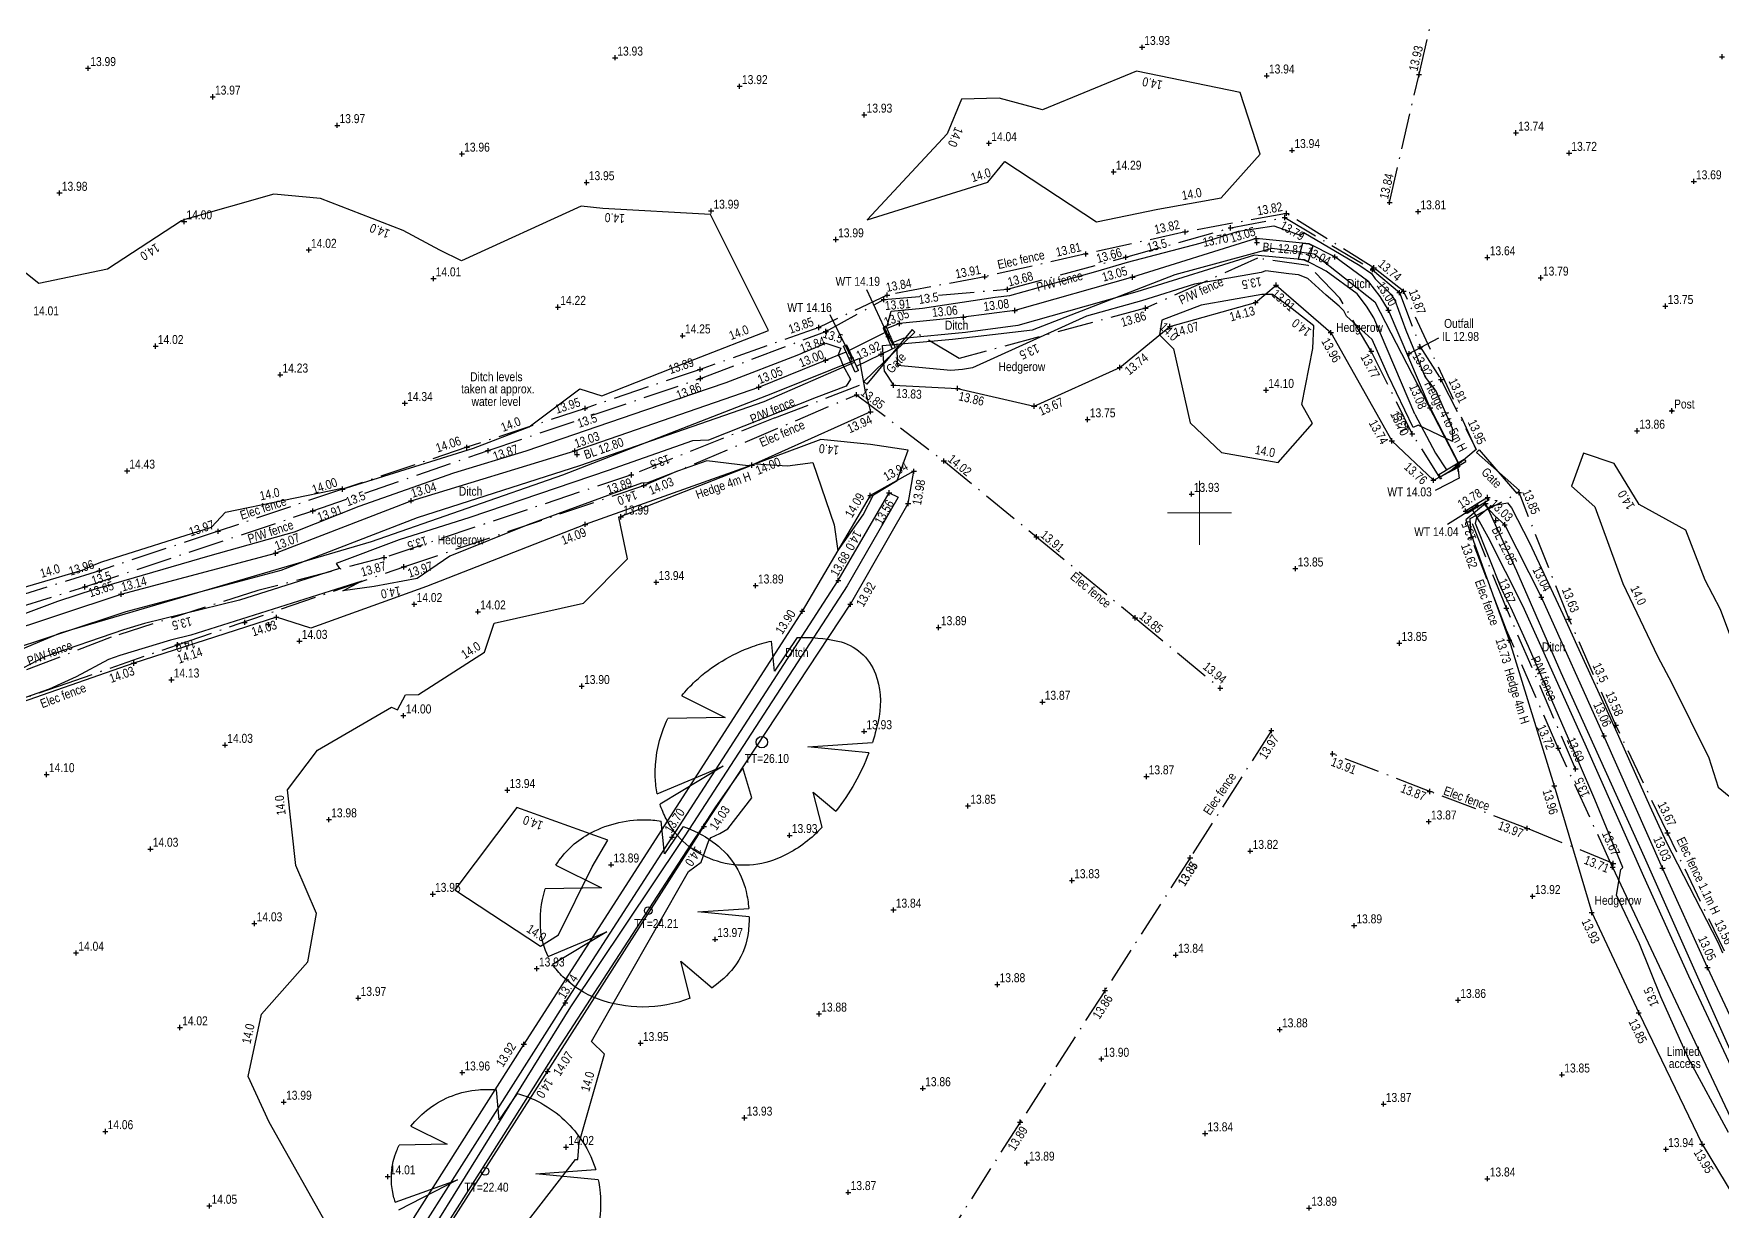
# Model space of a CAD drawing. Extents: x 452260 to 454003, y 451265 to 453203.
# Drawn here: x 452908.8 to 453040.8, y 452745.5 to 452837.4 of the extents above; entities that cross this region are included whole.
import ezdxf
from ezdxf.enums import TextEntityAlignment as Align

# ---------------------------------------------------------------- set-up
doc = ezdxf.new("R2010")
doc.units = 0
doc.header["$LTSCALE"] = 0.7
doc.header["$MEASUREMENT"] = 0
doc.header["$PDMODE"] = 2
doc.header["$PDSIZE"] = 0.2
doc.linetypes.add('Dash-Dot', pattern=[6, 4, -1, 0, -1])
doc.linetypes.add('DASHED', pattern=[5442.857143, 3628.571429, -1814.285714])
for name, color, linetype, lineweight in [('FFS_Tree Top Levels', 94, 'Continuous', 25), ('FPS_Bed Levels', 5, 'Continuous', 25), ('FPS_Bottom of Bank', 7, 'DASHED', 25), ('FPS_Contours-Minor', 184, 'Continuous', 25), ('FPS_Edge Area', 4, 'Continuous', 25), ('FPS_Fence', 42, 'Dash-Dot', 25), ('FPS_Gate', 42, 'Continuous', 25), ('FPS_Grid', 7, 'Continuous', 13), ('FPS_Hedge', 86, 'Continuous', 25), ('FPS_Hedge Top Level', 7, 'Continuous', 25), ('FPS_Invert Level', 7, 'Continuous', 25), ('FPS_Levels', 7, 'Continuous', 25), ('FPS_Post', 42, 'Continuous', 25), ('FPS_Spot Levels', 7, 'Continuous', 25), ('FPS_Text', 7, 'Continuous', 25), ('FPS_Top of Bank', 7, 'DASHED', 25), ('FPS_Trees', 77, 'Continuous', 25), ('FPS_Wall Top Levels', 7, 'Continuous', 25), ('FPS_Walls', 30, 'Continuous', 25)]:
    doc.layers.add(name, color=color, linetype=linetype, lineweight=lineweight)
doc.styles.add('Default', font='ARIALN.TTF')
doc.styles.get("Standard").update_dxf_attribs({"font": 'ARIALN.TTF'})
doc.dimstyles.get("Standard").update_dxf_attribs({"dimtxt": 0.18, "dimasz": 0.18, "dimexe": 0.18, "dimexo": 0.0625, "dimgap": 0.09, "dimtad": 0, "dimtih": 1, "dimtoh": 1, "dimdec": 4, "dimzin": 0, "dimdsep": 46, "dimtxsty": 'Standard', "dimcen": 0.09, "dimadec": 0, "dimazin": 0, "dimtfac": 1, "dimtdec": 4, "dimtofl": 0, "dimtmove": 0, "dimatfit": 3, "dimfxl": 1, "dimtolj": 1, "dimtzin": 0, "dimarcsym": 0})

msp = doc.modelspace()

# ---------------------------------------------------------------- linework, layer by layer
at = {"layer": 'FPS_Bed Levels'}
for p in [(453004.5, 452821.13, 12.81), (452951.32, 452804.54, 12.8), (453023.19, 452799.4, 12.85)]:
    msp.add_point(p, dxfattribs=at)
at = {"layer": 'FPS_Bottom of Bank'}
for p, q in [((453004.45, 452821.43, 13.05), (452994.77, 452818.42, 13.05)), ((453008.58, 452821.03, 12.99), (453004.45, 452821.43, 13.05)), ((453004.32, 452820.14, 13.05), (452995.1, 452817.27, 13.05)), ((453008.21, 452819.76, 12.99), (453004.32, 452820.14, 13.05)), ((453010.6, 452820, 13.04), (453008.58, 452821.03, 12.99)), ((453013.25, 452818.04, 12.99), (453010.6, 452820, 13.04)), ((453009.91, 452818.89, 13.04), (453008.21, 452819.76, 12.99)), ((453012.34, 452817.1, 12.99), (453009.91, 452818.89, 13.04)), ((452994.77, 452818.42, 13.05), (452985.57, 452815.81, 13.08)), ((453014.13, 452816.91, 13.03), (453013.25, 452818.04, 12.99)), ((452995.1, 452817.27, 13.05), (452985.81, 452814.64, 13.08)), ((453013.07, 452816.16, 13.03), (453012.34, 452817.1, 12.99)), ((453013.64, 452815.24, 13), (453013.07, 452816.16, 13.03)), ((453014.79, 452815.84, 13), (453014.13, 452816.91, 13.03)), ((452976.53, 452814.79, 13.05), (452975.56, 452814.4, 13.11)), ((452981.56, 452815.29, 13.06), (452976.53, 452814.79, 13.05)), ((452985.57, 452815.81, 13.08), (452981.56, 452815.29, 13.06)), ((453016.86, 452807.7, 13.08), (453013.64, 452815.24, 13)), ((453018.05, 452808.21, 13.08), (453014.79, 452815.84, 13)), ((452976.82, 452813.61, 13.05), (452976.04, 452813.3, 13.11)), ((452981.7, 452814.1, 13.06), (452976.82, 452813.61, 13.05)), ((452985.81, 452814.64, 13.08), (452981.7, 452814.1, 13.06)), ((452965.53, 452809.82, 13.05), (452972.36, 452812.57, 12.99)), ((452965.95, 452808.69, 13.05), (452973.03, 452811.76, 13)), ((452951.15, 452804.83, 13.03), (452965.53, 452809.82, 13.05)), ((452951.55, 452803.7, 13.03), (452965.95, 452808.69, 13.05)), ((452938.34, 452800.94, 13.04), (452951.15, 452804.83, 13.03)), ((452938.85, 452799.64, 13.04), (452951.55, 452803.7, 13.03)), ((452971.75, 452794.71, 13.68), (452975.73, 452801.56, 13.56)), ((452975.73, 452801.56, 13.56), (452976.44, 452801.23, 13.56)), ((452927.74, 452796.84, 13.07), (452938.34, 452800.94, 13.04)), ((452976.42, 452801.16, 13.56), (452972.44, 452794.29, 13.68)), ((452976.44, 452801.23, 13.56), (452976.42, 452801.16, 13.56)), ((452928.18, 452795.5, 13.07), (452938.85, 452799.64, 13.04)), ((453023.88, 452799.06, 13.03), (453023.12, 452799.77, 12.97)), ((453026.75, 452793.4, 13.04), (453023.88, 452799.06, 13.03)), ((453025.31, 452792.71, 13.04), (453022.58, 452798.08, 13.03)), ((452915.66, 452793.63, 13.14), (452927.74, 452796.84, 13.07)), ((452916.06, 452792.28, 13.14), (452928.18, 452795.5, 13.07)), ((452905.2, 452790.17, 13.12), (452915.66, 452793.63, 13.14)), ((452958.75, 452774.65, 13.7), (452971.75, 452794.71, 13.68)), ((452972.44, 452794.29, 13.68), (452959.42, 452774.22, 13.7)), ((452905.73, 452788.87, 13.12), (452916.06, 452792.28, 13.14)), ((453030.18, 452781.92, 13.06), (453025.31, 452792.71, 13.04)), ((453031.64, 452782.57, 13.06), (453026.75, 452793.4, 13.04)), ((453034.76, 452771.57, 13.03), (453030.18, 452781.92, 13.06)), ((453036.22, 452772.22, 13.03), (453031.64, 452782.57, 13.06)), ((452950.4, 452761.69, 13.74), (452958.75, 452774.65, 13.7)), ((452959.42, 452774.22, 13.7), (452950.82, 452761.38, 13.74)), ((453038.29, 452763.77, 13.05), (453034.76, 452771.57, 13.03)), ((453039.74, 452764.44, 13.05), (453036.22, 452772.22, 13.03)), ((453043.57, 452752.49, 13.02), (453038.29, 452763.77, 13.05)), ((453045.02, 452753.18, 13.02), (453039.74, 452764.44, 13.05)), ((452937.76, 452741.82, 13.82), (452950.4, 452761.69, 13.74)), ((452950.82, 452761.38, 13.74), (452938.45, 452741.49, 13.82))]:
    msp.add_line(p, q, dxfattribs=at)
at = {"layer": 'FPS_Bottom of Bank', "flags": 128}
for points, elevation in [([(453018.05, 452808.21), (453020.24, 452803.92)], 13.08), ([(453016.86, 452807.7), (453018.47, 452804.66), (453019.33, 452803.36)], 13.08), ([(453022.58, 452798.08), (453021.9, 452799.31), (453021.39, 452800.21)], 13.03), ([(453023.12, 452799.77), (453022.21, 452800.72)], 12.97)]:
    msp.add_lwpolyline(points, dxfattribs=dict(at, elevation=elevation))
at = {"layer": 'FPS_Bottom of Bank'}
for p in [(453004.45, 452821.43, 13.05), (453010.6, 452820, 13.04), (452994.77, 452818.42, 13.05), (453014.79, 452815.84, 13), (452976.53, 452814.79, 13.05), (452981.56, 452815.29, 13.06), (452985.57, 452815.81, 13.08), (452970.76, 452811.93, 13.01), (452965.53, 452809.82, 13.05), (453018.05, 452808.21, 13.08), (452951.15, 452804.83, 13.03), (452975.73, 452801.56, 13.56), (452938.34, 452800.94, 13.04), (453023.88, 452799.06, 13.03), (452927.74, 452796.84, 13.07), (452971.75, 452794.71, 13.68), (452915.66, 452793.63, 13.14), (453026.75, 452793.4, 13.04), (453031.64, 452782.57, 13.06), (452958.75, 452774.65, 13.7), (453036.22, 452772.22, 13.03), (453039.74, 452764.44, 13.05), (452950.4, 452761.69, 13.74)]:
    msp.add_point(p, dxfattribs=at)
at = {"layer": 'FPS_Contours-Minor', "flags": 128}
for points, elevation in [([(452987.72, 452831.5), (452984.35, 452832.4), (452981.38, 452832.32), (452980.28, 452829.62), (452974.01, 452822.9), (452983.45, 452825.84), (452984.79, 452827.45), (452991.96, 452822.73), (452996.74, 452823.74), (453001.7, 452824.63), (453004.76, 452828.03), (453003.19, 452832.86), (452995.09, 452834.53)], 14), ([(453005.81, 452822.43), (453007.87, 452821.7), (453008.18, 452821.9), (453012.55, 452819.34), (453013.46, 452818.69), (453013.75, 452818.29), (453014.98, 452817.08), (453015.28, 452816.63), (453016.15, 452814.27), (453017.66, 452810.6), (453018.53, 452809.47), (453019.77, 452806.6), (453019.81, 452805.57), (453017.11, 452806.84), (453016.72, 452806.67), (453014.77, 452810.72), (453013.51, 452813.54), (453011.5, 452815.37), (453011.31, 452815.78), (453010.94, 452816.16), (453009.91, 452817.01), (453008.48, 452818.3), (453007.75, 452818.61), (453006.99, 452818.67), (453005.2, 452818.92), (453004.84, 452818.78), (452999.62, 452817.86), (452995.47, 452816.56), (452991.17, 452815.37), (452982.24, 452811.33), (452981.46, 452811.21), (452980.57, 452811.12), (452976.38, 452811.52), (452976.36, 452813.18), (452976.07, 452813.08), (452975.51, 452814.14), (452975.39, 452814.44), (452975.51, 452814.58), (452975.59, 452814.61), (452975.9, 452815.76), (452978.34, 452816), (452984.02, 452816.85), (452985.16, 452816.99), (452991.9, 452818.85), (452994.38, 452819.58), (453000.07, 452821.08), (453003.07, 452822.01)], 13.5), ([(453008.19, 452819.74), (453007.76, 452819.8), (453007.78, 452819.95), (453008.1, 452821.07), (453008.57, 452821.03), (453008.88, 452820.87), (453008.57, 452819.79), (453008.47, 452819.62), (453008.2, 452819.74)], 13), ([(453008.01, 452808.46), (453008.88, 452812.84), (453008.95, 452814.61), (453007.25, 452815.93), (453005.72, 452817.06), (453004.88, 452817.07), (453000.14, 452816.22), (452997.05, 452815.05), (452996.89, 452813.9), (452997.97, 452812.82), (452999.29, 452807.02), (453001.72, 452804.71), (453006.15, 452803.92), (453008.84, 452806.98)], 14), ([(452967.79, 452803.66), (452969.77, 452803.92), (452971.44, 452799.06), (452971.71, 452797.01), (452973.69, 452799.84), (452974.51, 452801.39), (452976.37, 452802.52), (452977.22, 452804.88), (452974.27, 452805.33), (452970.4, 452805.72), (452965.27, 452803.81)], 14), ([(453039.56, 452794.73), (453038.04, 452798.65), (453034.41, 452800.65), (453032.43, 452803.85), (453030.05, 452804.65), (453029.1, 452802.09), (453030.94, 452800.46), (453033.12, 452794.46), (453035.84, 452788.79), (453036.96, 452786.68), (453039.85, 452780.83), (453040.57, 452778.54), (453046.32, 452773.85), (453045.51, 452781.15), (453043.45, 452785.28), (453040.76, 452792.44)], 14), ([(452952.49, 452772.31), (452953.74, 452774.4), (452946.61, 452776.96), (452941.77, 452770.51), (452948.45, 452766.12), (452949.88, 452767)], 14)]:
    msp.add_lwpolyline(points, close=True, dxfattribs=dict(at, elevation=elevation))
for points, elevation in [([(452905.86, 452793.53), (452912.62, 452795.51), (452913.69, 452795.99), (452914.15, 452796.16), (452922.74, 452798.88), (452923.83, 452800.04), (452932.94, 452801.92), (452933.01, 452801.88), (452933.3, 452801.95), (452943.22, 452805.04), (452947.58, 452806.72), (452951.54, 452809.68), (452953.25, 452809.13), (452960.53, 452812.01), (452966.3, 452814.25), (452961.75, 452823.31), (452953.34, 452823.79), (452951.64, 452823.96), (452942.29, 452819.69), (452940.59, 452820.52), (452937.72, 452822.07), (452931.26, 452824.57), (452927.6, 452824.9), (452920.63, 452822.92), (452920.37, 452822.82), (452914.58, 452819.05), (452909.22, 452817.91), (452904.94, 452821.3)], 14), ([(452902.67, 452790.1), (452910.7, 452793.08), (452913.65, 452794.04), (452922.62, 452796.65), (452929.22, 452798.51), (452934.29, 452800.52), (452941.67, 452803.11), (452947.35, 452804.85), (452956.71, 452808.04), (452962.99, 452810.19), (452968.53, 452812.31), (452970.77, 452813.26), (452971.95, 452812.87), (452971.75, 452812.34), (452971.92, 452812.03), (452972.12, 452811.53), (452972.72, 452810.43), (452972.37, 452809.89), (452970.03, 452809), (452961.61, 452805.67), (452960.36, 452805.61), (452953.76, 452803.29), (452942.94, 452799.64), (452937.4, 452797.88), (452932.49, 452796.03), (452932.74, 452795.63), (452924.93, 452793.17), (452917.5, 452791.35), (452915.85, 452790.84), (452909.6, 452788.72), (452906.94, 452787.3)], 13.5), ([(452932.11, 452743.7), (452927.25, 452752.36), (452925.59, 452755.93), (452926.64, 452760.81), (452930.26, 452764.89), (452930.93, 452768.68), (452929.33, 452772.41), (452928.67, 452778.34), (452931.02, 452781.43), (452936.8, 452784.81), (452937.28, 452784.58), (452937.9, 452785.76), (452938.92, 452785.79), (452944.09, 452789.11), (452944.83, 452791.36), (452951.83, 452792.94), (452955.27, 452796.39), (452954.6, 452799.65), (452964.85, 452803.66), (452964.71, 452803.66), (452961.48, 452804.05), (452959.25, 452803.28), (452956.83, 452802.33), (452956.35, 452802.31), (452947.47, 452799.06), (452941.37, 452796.61), (452938.81, 452794.87), (452935.44, 452794.24), (452933.01, 452793.89), (452934.26, 452794.55), (452934.48, 452794.64), (452921.11, 452790.43), (452919.52, 452790.04), (452915.57, 452788.83), (452914.67, 452788.52), (452912.15, 452787.18), (452910.03, 452786.22), (452903.2, 452783.8)], 14), ([(453041.38, 452751.54), (453038.22, 452757.38), (453036.08, 452762.16), (453034.43, 452766.29), (453032.63, 452770.09), (453032.97, 452772.11), (453033.11, 452772.27), (453030.94, 452777.58), (453029.65, 452780.55), (453025.75, 452789.55), (453024.36, 452792.59), (453023.62, 452794.05), (453021.59, 452799.17), (453021.69, 452799.63), (453022.63, 452800.4), (453022.81, 452800.55), (453024.11, 452800.78), (453024.42, 452800.38), (453025.81, 452797.64), (453028.44, 452792.06), (453029.52, 452789.64), (453032.44, 452783.28), (453035.24, 452777.07), (453036.51, 452774.26), (453040.55, 452766.42), (453040.92, 452765.59)], 13.5), ([(452946.46, 452743.31), (452951.21, 452749.45), (452951.37, 452749.45), (452951.49, 452750.73), (452953.48, 452757.68), (452952.45, 452758.66), (452960.05, 452771.95), (452961.03, 452772.68), (452961.63, 452774.38), (452961.81, 452774.62), (452962.5, 452774.93), (452963.12, 452775.28), (452965, 452777.7), (452964.28, 452780.07), (452962.16, 452777.01), (452961.09, 452775.37), (452960.23, 452774.09), (452949.41, 452757.44), (452946.05, 452752.16), (452932.66, 452731.05)], 14)]:
    msp.add_lwpolyline(points, dxfattribs=dict(at, elevation=elevation))
at = {"layer": 'FPS_Edge Area'}
for p, q in [((452975.41, 452814.08, 13.87), (452972.6, 452812.69, 13.78)), ((452973.17, 452811.47, 13.91), (452975.96, 452812.81, 13.88))]:
    msp.add_line(p, q, dxfattribs=at)
msp.add_point((452975.11, 452812.4, 13.92), dxfattribs=at)
at = {"layer": 'FPS_Fence'}
for p, q in [((453017.18, 452834.26, 13.93), (453019.41, 452843.9, 13.85)), ((453014.88, 452824.26, 13.84), (453017.18, 452834.26, 13.93)), ((453006.81, 452823.4, 13.82), (452998.88, 452821.95, 13.82)), ((453002.44, 452822.27, 13.7), (453006.67, 452823.08, 13.79)), ((453006.67, 452823.08, 13.79), (453013.55, 452819, 13.74)), ((453013.64, 452819.15, 13.72), (453006.81, 452823.4, 13.82)), ((452998.88, 452821.95, 13.82), (452991.11, 452820.23, 13.81)), ((452994.24, 452819.97, 13.66), (453002.44, 452822.27, 13.7)), ((452991.11, 452820.23, 13.81), (452983.21, 452818.45, 13.91)), ((452984.99, 452817.47, 13.68), (452994.24, 452819.97, 13.66)), ((453004.54, 452819.89, 4.36), (452995.78, 452815.99, 13.86)), ((453008.52, 452819.34, 3.46), (453004.54, 452819.89, 4.36)), ((453010.99, 452816.77, 2.62), (453008.52, 452819.34, 3.46)), ((453013.55, 452819, 13.74), (453015.64, 452817.21, 13.87)), ((453015.97, 452817.31, 13.68), (453013.64, 452819.15, 13.72)), ((452975.31, 452816.66, 13.91), (452984.99, 452817.47, 13.68)), ((452983.21, 452818.45, 13.91), (452975.59, 452817.02, 13.84)), ((452975.59, 452817.02, 13.84), (452970.22, 452814.48, 13.85)), ((452970.78, 452814.18, 13.84), (452975.31, 452816.66, 13.91)), ((453013.44, 452812.64, 13.77), (453010.99, 452816.77, 2.62)), ((453015.64, 452817.21, 13.87), (453017.27, 452812.96, 13.92)), ((453021.66, 452804.94, 13.95), (453015.97, 452817.31, 13.68)), ((452995.78, 452815.99, 13.86), (452981.2, 452812.05, 4.07)), ((452970.22, 452814.48, 13.85), (452960.95, 452811.21, 13.89)), ((452960.97, 452810.49, 13.86), (452970.78, 452814.18, 13.84)), ((452981.2, 452812.05, 4.07), (452977.66, 452814.19, 14.8)), ((453016.65, 452806.17, 13.7), (453013.44, 452812.64, 13.77)), ((453017.27, 452812.96, 13.92), (453018.89, 452810.41, 13.81)), ((452960.95, 452811.21, 13.89), (452951.95, 452808.16, 13.95)), ((452944.36, 452804.86, 13.87), (452960.97, 452810.49, 13.86)), ((452966.78, 452807.41, 3.07), (452973.86, 452810.14, 13.87)), ((453018.89, 452810.41, 13.81), (453021.66, 452804.94, 13.95)), ((452951.95, 452808.16, 13.95), (452942.7, 452805.12, 14.06)), ((452956.55, 452802.14, 14.03), (452973.19, 452809.23, 13.85)), ((452973.19, 452809.23, 13.85), (452980.01, 452804.05, 14.02)), ((452966.78, 452807.41, 3.07), (452955.57, 452802.96, 13.89)), ((453018.88, 452802.63, 13.8), (453016.65, 452806.17, 13.7)), ((452930.65, 452800.14, 13.91), (452944.36, 452804.86, 13.87)), ((452942.7, 452805.12, 14.06), (452932.98, 452801.84, 14)), ((453021.66, 452804.94, 13.95), (453018.88, 452802.63, 13.8)), ((452955.57, 452802.96, 13.89), (452936.24, 452796.49, 13.87)), ((452980.01, 452804.05, 14.02), (452987.26, 452798.12, 13.91)), ((452932.98, 452801.84, 14), (452923.24, 452798.55, 13.97)), ((452937.77, 452795.77, 13.97), (452956.55, 452802.14, 14.03)), ((453021.18, 452799.55, 13.68), (453025, 452801.58, 13.85)), ((453028.91, 452791.69, 13.63), (453025, 452801.58, 13.85)), ((452912.83, 452794.21, 13.65), (452930.65, 452800.14, 13.91)), ((453021.25, 452798.06, 13.62), (453021.18, 452799.55, 13.68)), ((453024.01, 452792.55, 13.67), (453021.18, 452799.55, 13.68)), ((452923.24, 452798.55, 13.97), (452913.96, 452795.47, 13.96)), ((452987.26, 452798.12, 13.91), (452994.98, 452791.78, 13.85)), ((453024.02, 452790.82, 13.63), (453021.25, 452798.06, 13.62)), ((452936.24, 452796.49, 13.87), (452926.34, 452793.91, 2.66)), ((452913.96, 452795.47, 13.96), (452906.24, 452793.04, 13.94)), ((452920.07, 452789.68, 14.14), (452937.77, 452795.77, 13.97)), ((452899.32, 452790.02, 14), (452912.83, 452794.21, 13.65)), ((452926.34, 452793.91, 2.66), (452914.87, 452790.27, 2.61)), ((453029.43, 452779.97, 13.69), (453024.01, 452792.55, 13.67)), ((452994.98, 452791.78, 13.85), (453001.63, 452786.29, 13.94)), ((453032.57, 452783.4, 13.58), (453028.91, 452791.69, 13.63)), ((452914.87, 452790.27, 2.61), (452907.46, 452787.4, 3.04)), ((452910.75, 452786.45, 14.04), (452920.07, 452789.68, 14.14)), ((453028.07, 452781.6, 13.72), (453024.02, 452790.82, 13.63)), ((452901.15, 452783.05, 14.04), (452910.75, 452786.45, 14.04)), ((453036.61, 452774.98, 13.67), (453032.57, 452783.4, 13.58)), ((453005.63, 452782.97, 13.97), (452999.28, 452773.03, 13.85)), ((453018.02, 452778.21, 13.87), (453010.42, 452781.15, 13.91)), ((453032.32, 452772.3, 13.67), (453028.07, 452781.6, 13.72)), ((453025.64, 452775.32, 13.97), (453018.02, 452778.21, 13.87)), ((453032.37, 452772.58, 13.71), (453025.64, 452775.32, 13.97)), ((453041.07, 452765.73, 13.56), (453036.61, 452774.98, 13.67)), ((452999.28, 452773.03, 13.85), (452992.62, 452762.65, 13.86)), ((452992.62, 452762.65, 13.86), (452985.98, 452752.36, 13.89)), ((452985.98, 452752.36, 13.89), (452980.28, 452743.42, 13.93))]:
    msp.add_line(p, q, dxfattribs=at)
for p in [(453017.18, 452834.26, 13.93), (453014.88, 452824.26, 13.84), (453006.67, 452823.08, 13.79), (453006.81, 452823.4, 13.82), (452998.88, 452821.95, 13.82), (453002.44, 452822.27, 13.7), (452991.11, 452820.23, 13.81), (452994.24, 452819.97, 13.66), (453013.55, 452819, 13.74), (453013.64, 452819.15, 13.72), (452983.21, 452818.45, 13.91), (452984.99, 452817.47, 13.68), (453015.64, 452817.21, 13.87), (453015.97, 452817.31, 13.68), (452975.31, 452816.66, 13.91), (452975.59, 452817.02, 13.84), (452995.78, 452815.99, 13.86), (452970.22, 452814.48, 13.85), (452970.78, 452814.18, 13.84), (453013.44, 452812.64, 13.77), (453017.27, 452812.96, 13.92), (452960.95, 452811.21, 13.89), (452960.97, 452810.49, 13.86), (452973.19, 452809.23, 13.85), (453018.89, 452810.41, 13.81), (452951.95, 452808.16, 13.95), (453016.65, 452806.17, 13.7), (452942.7, 452805.12, 14.06), (452944.36, 452804.86, 13.87), (452980.01, 452804.05, 14.02), (452955.57, 452802.96, 13.89), (452932.98, 452801.84, 14), (452956.55, 452802.14, 14.03), (453025, 452801.58, 13.85), (452930.65, 452800.14, 13.91), (452923.24, 452798.55, 13.97), (452987.26, 452798.12, 13.91), (453021.25, 452798.06, 13.62), (452936.24, 452796.49, 13.87), (452913.96, 452795.47, 13.96), (452937.77, 452795.77, 13.97), (452912.83, 452794.21, 13.65), (453024.01, 452792.55, 13.67), (452927.22, 452791.25, 14.11), (452994.98, 452791.78, 13.85), (453028.91, 452791.69, 13.63), (452920.07, 452789.68, 14.14), (453001.63, 452786.29, 13.94), (453005.63, 452782.97, 13.97), (453032.57, 452783.4, 13.58), (453028.07, 452781.6, 13.72), (453010.42, 452781.15, 13.91), (453029.43, 452779.97, 13.69), (453018.02, 452778.21, 13.87), (453025.64, 452775.32, 13.97), (453036.61, 452774.98, 13.67), (452999.28, 452773.03, 13.85), (453032.32, 452772.3, 13.67), (453032.37, 452772.58, 13.71), (452992.62, 452762.65, 13.86), (452985.98, 452752.36, 13.89)]:
    msp.add_point(p, dxfattribs=at)
at = {"layer": 'FPS_Gate'}
for points in [[(452973.75, 452810.25, 14.76), (452977.75, 452814.12, 14.76)], [(452977.53, 452814.33, 14.76), (452973.98, 452810.04, 14.76)], [(452977.53, 452814.33, 14.76), (452977.75, 452814.12, 14.76)], [(452973.75, 452810.25, 14.76), (452973.98, 452810.04, 14.76)], [(453021.89, 452804.93, 13.92), (453021.68, 452804.72, 13.92)], [(453025.05, 452801.73, 13.92), (453021.68, 452804.72, 13.92)], [(453021.89, 452804.93, 13.92), (453024.84, 452801.51, 13.92)], [(453025.05, 452801.73, 13.92), (453024.84, 452801.51, 13.92)]]:
    msp.add_polyline3d(points, dxfattribs=at)
at = {"layer": 'FPS_Grid'}
for p, q in [((453000, 452797.5), (453000, 452802.5)), ((452997.5, 452800), (453002.5, 452800))]:
    msp.add_line(p, q, dxfattribs=at)
at = {"layer": 'FPS_Hedge'}
for p, q in [((453004.4, 452816.43, 14.13), (453006, 452817.8, 13.91)), ((453006, 452817.8, 13.91), (453010.28, 452814.08, 13.96)), ((452997.7, 452814.57, 14.07), (453004.4, 452816.43, 14.13)), ((452993.77, 452811.35, 13.74), (452997.7, 452814.57, 14.07)), ((453010.28, 452814.08, 13.96), (453015.05, 452805.62, 13.74)), ((452975.38, 452811.03, 13.81), (452975.2, 452813.08, 13.97)), ((452973.87, 452809.45, 13.81), (452973.42, 452812.06, 13.95)), ((452975.38, 452811.03, 13.81), (452976.06, 452809.96, 13.83)), ((452987.08, 452808.33, 13.67), (452993.77, 452811.35, 13.74)), ((452973.87, 452809.45, 13.81), (452974.28, 452807.9, 13.94)), ((452976.06, 452809.96, 13.83), (452981.09, 452809.72, 13.86)), ((452981.09, 452809.72, 13.86), (452987.08, 452808.33, 13.67)), ((452974.28, 452807.9, 13.94), (452964.99, 452803.72, 14)), ((453015.05, 452805.62, 13.74), (453018.3, 452802.54, 13.76)), ((452964.99, 452803.72, 14), (452951.96, 452799.09, 14.09)), ((453018.3, 452802.54, 13.76), (453020.38, 452803.62, 13.95)), ((453022.38, 452800.73, 13.78), (453020.85, 452799.44, 13.66)), ((452951.96, 452799.09, 14.09), (452939.55, 452794.23, 14.02)), ((453020.85, 452799.44, 13.66), (453024.24, 452790.04, 13.73)), ((452939.55, 452794.23, 14.02), (452930.49, 452790.97, 14.07)), ((452927.8, 452791.83, 14.03), (452916.65, 452788.24, 14.03)), ((452930.49, 452790.97, 14.07), (452927.8, 452791.83, 14.03)), ((453024.24, 452790.04, 13.73), (453027.76, 452778.66, 13.96)), ((452916.65, 452788.24, 14.03), (452906.21, 452784.59, 13.97)), ((453027.76, 452778.66, 13.96), (453030.69, 452768.74, 13.93)), ((453030.69, 452768.74, 13.93), (453034.36, 452760.91, 13.85)), ((453034.36, 452760.91, 13.85), (453039.33, 452750.65, 13.95)), ((453039.33, 452750.65, 13.95), (453045.41, 452740.54, 13.81))]:
    msp.add_line(p, q, dxfattribs=at)
at = {"layer": 'FPS_Hedge', "flags": 128}
for points, elevation in [([(452975.2, 452813.08), (452980.68, 452813.58), (452986.95, 452814.29), (452998.11, 452818.62), (453005.7, 452820.68), (453008.98, 452820.25), (453013.73, 452816.48), (453020.38, 452803.62)], 13.97), ([(452973.42, 452812.06), (452966.6, 452809.31), (452950.17, 452802.95), (452935.22, 452797.72), (452910.89, 452790.58), (452902.06, 452786.89), (452893.02, 452781.18), (452888.79, 452777.25)], 13.95), ([(453022.38, 452800.73), (453024.8, 452795.46), (453028.28, 452787.5), (453034.8, 452773.09), (453043.69, 452753.1), (453049.91, 452740.47), (453058.91, 452724.62), (453060.35, 452718.08), (453059.88, 452708.77), (453061.42, 452697.93), (453064, 452687.53), (453068.03, 452675.81), (453074.91, 452660.36), (453080.2, 452653.28), (453086.71, 452642.51)], 13.78)]:
    msp.add_lwpolyline(points, dxfattribs=dict(at, elevation=elevation))
at = {"layer": 'FPS_Hedge'}
for p in [(453006, 452817.8, 13.91), (453004.4, 452816.43, 14.13), (452997.7, 452814.57, 14.07), (453010.28, 452814.08, 13.96), (452993.77, 452811.35, 13.74), (452976.06, 452809.96, 13.83), (452981.09, 452809.72, 13.86), (452987.08, 452808.33, 13.67), (452974.28, 452807.9, 13.94), (453015.05, 452805.62, 13.74), (452964.99, 452803.72, 14), (453018.3, 452802.54, 13.76), (453022.38, 452800.73, 13.78), (452951.96, 452799.09, 14.09), (452927.8, 452791.83, 14.03), (453024.24, 452790.04, 13.73), (452916.65, 452788.24, 14.03), (453027.76, 452778.66, 13.96), (453030.69, 452768.74, 13.93), (453034.36, 452760.91, 13.85), (453039.33, 452750.65, 13.95)]:
    msp.add_point(p, dxfattribs=at)
at = {"layer": 'FPS_Invert Level'}
msp.add_point((453016.4, 452812.44, 12.98), dxfattribs=at)
at = {"layer": 'FPS_Post'}
msp.add_circle((453036.95, 452807.97, 13.73), 0.075, dxfattribs=at)
msp.add_point((453036.95, 452807.97, 13.73), dxfattribs=at)
at = {"layer": 'FPS_Spot Levels'}
for p in [(452995.52, 452836.39, 13.93), (453040.88, 452835.65, 13.66), (452913.07, 452834.75, 13.99), (452954.3, 452835.57, 13.93), (452964.04, 452833.34, 13.92), (453005.27, 452834.16, 13.94), (452922.82, 452832.51, 13.97), (452973.79, 452831.11, 13.93), (452932.57, 452830.28, 13.97), (453024.76, 452829.7, 13.74), (452942.32, 452828.05, 13.96), (452983.54, 452828.88, 14.04), (453007.25, 452828.33, 13.94), (453028.92, 452828.12, 13.72), (452993.29, 452826.65, 14.29), (452952.07, 452825.82, 13.95), (453038.67, 452825.9, 13.69), (452910.84, 452825, 13.98), (452920.59, 452822.77, 14), (452961.81, 452823.59, 13.99), (453017.11, 452823.54, 13.81), (452971.56, 452821.36, 13.99), (452930.34, 452820.54, 14.02), (453022.53, 452819.95, 13.64), (452940.09, 452818.3, 14.01), (453026.7, 452818.36, 13.79), (452949.83, 452816.07, 14.22), (453036.45, 452816.15, 13.75), (452959.58, 452813.84, 14.25), (452918.36, 452813.02, 14.02), (452928.11, 452810.79, 14.23), (453005.21, 452809.58, 14.1), (452937.85, 452808.56, 14.34), (452991.26, 452807.29, 13.75), (453034.23, 452806.4, 13.86), (452916.13, 452803.27, 14.43), (452999.39, 452801.46, 13.93), (452954.75, 452799.68, 13.99), (453007.51, 452795.63, 13.85), (452957.52, 452794.56, 13.94), (452965.29, 452794.3, 13.89), (452938.59, 452792.84, 14.02), (452943.57, 452792.26, 14.02), (452979.6, 452791.03, 13.89), (452929.61, 452789.97, 14.03), (453015.64, 452789.8, 13.85), (452919.6, 452786.94, 14.13), (452951.69, 452786.44, 13.9), (452987.73, 452785.2, 13.87), (452937.74, 452784.14, 14), (452973.78, 452782.91, 13.93), (452923.79, 452781.84, 14.03), (452909.83, 452779.54, 14.1), (452995.86, 452779.38, 13.87), (452945.87, 452778.31, 13.94), (452981.9, 452777.08, 13.85), (452931.91, 452776.01, 13.98), (453017.94, 452775.85, 13.87), (452917.96, 452773.71, 14.03), (452967.95, 452774.78, 13.93), (452953.99, 452772.48, 13.89), (453003.98, 452773.55, 13.82), (452990.03, 452771.25, 13.83), (452940.04, 452770.18, 13.95), (453026.06, 452770.02, 13.92), (452976.07, 452768.95, 13.84), (452926.08, 452767.89, 14.03), (453012.11, 452767.72, 13.89), (452962.12, 452766.65, 13.97), (452912.13, 452765.59, 14.04), (452948.17, 452764.36, 13.93), (452998.15, 452765.42, 13.84), (452984.2, 452763.12, 13.88), (452934.21, 452762.06, 13.97), (453020.23, 452761.89, 13.86), (452970.25, 452760.83, 13.88), (452920.26, 452759.76, 14.02), (453006.28, 452759.59, 13.88), (452956.29, 452758.53, 13.95), (452992.33, 452757.3, 13.9), (452942.34, 452756.23, 13.96), (453028.36, 452756.07, 13.85), (452928.38, 452753.93, 13.99), (452978.37, 452755, 13.86), (452964.42, 452752.7, 13.93), (453014.41, 452753.77, 13.87), (452914.43, 452751.63, 14.06), (453000.45, 452751.47, 13.84), (452950.46, 452750.4, 14.02), (453036.49, 452750.24, 13.94), (452986.5, 452749.17, 13.89), (452936.51, 452748.1, 14.01), (453022.53, 452747.94, 13.84), (452972.54, 452746.87, 13.87), (452922.56, 452745.81, 14.05), (453008.58, 452745.64, 13.89)]:
    msp.add_point(p, dxfattribs=at)
at = {"layer": 'FPS_Text'}
msp.add_point((452925.33, 452791.43, 14.08), dxfattribs=at)
at = {"layer": 'FPS_Top of Bank'}
for p, q in [((452977.67, 452803.24, 13.94), (452974.26, 452801.35, 14.09)), ((452977.22, 452800.72, 13.98), (452977.67, 452803.24, 13.94)), ((452974.26, 452801.35, 14.09), (452968.94, 452792.3, 13.9)), ((452972.7, 452792.84, 13.92), (452977.22, 452800.72, 13.98)), ((452968.94, 452792.3, 13.9), (452947.16, 452758.45, 13.92)), ((452961.25, 452775.48, 14.03), (452972.7, 452792.84, 13.92)), ((452949.02, 452756.33, 14.07), (452961.25, 452775.48, 14.03)), ((453032.32, 452772.3, 13.67), (453046.43, 452742.32, 3.36)), ((452947.16, 452758.45, 13.92), (452934.7, 452738.86, 14)), ((452931.53, 452729, 14.04), (452949.02, 452756.33, 14.07))]:
    msp.add_line(p, q, dxfattribs=at)
for p in [(452977.67, 452803.24, 13.94), (452974.26, 452801.35, 14.09), (452977.22, 452800.72, 13.98), (452968.94, 452792.3, 13.9), (452972.7, 452792.84, 13.92), (452961.25, 452775.48, 14.03), (452947.16, 452758.45, 13.92), (452949.02, 452756.33, 14.07)]:
    msp.add_point(p, dxfattribs=at)
at = {"layer": 'FPS_Trees'}
for points in [[(452959.51, 452785.68, -0.040652), (452960.57, 452786.83, -0.100135), (452965.04, 452789.54, -0.032261), (452966.53, 452789.97, -0.254884)], [(452968.54, 452790.24, -0.066745), (452971.73, 452789.96, -0.254884), (452974.66, 452787.4, -0.136151), (452974.94, 452784.07, -0.030745), (452974.43, 452782.04, -0.071216)], [(452957.6, 452778.02, -0.043393), (452957.44, 452779.31, -0.097763), (452958.08, 452783.12, -0.022326), (452958.41, 452783.91, -0.100135)], [(452974.14, 452781.22, -0.037814), (452973.05, 452778.88, -0.038428), (452971.56, 452776.66, -0.096843)], [(452958.29, 452776.07, -0.041637), (452957.81, 452777.22, -0.097763)], [(452949.66, 452772.44, -0.126186), (452952.2, 452774.86, -0.13018), (452956.59, 452776, -0.035236), (452957.9, 452775.9, -0.183015)], [(452970.49, 452775.42, -0.009268), (452970.04, 452774.96, -0.096843), (452966.99, 452772.96, -0.184934), (452961.99, 452772.85, -0.188635), (452958.29, 452776.07, -0.113103)], [(452959.61, 452775.48, -0.069418), (452961.9, 452774.3, -0.183015), (452964.54, 452770.4, -0.038245), (452964.75, 452769.07, -0.12597)], [(452949.06, 452765.3, -0.09003), (452948.49, 452767.27, -0.100713), (452948.83, 452770.59, -0.146514)], [(452964.78, 452768.4, -0.041101), (452964.67, 452766.95, -0.12597), (452963.58, 452764.45, -0.081314), (452961.88, 452762.87, -0.10119)], [(452950.21, 452763.72, -0.054931), (452949.41, 452764.69, -0.100713)], [(452960.18, 452762.04, -0.086648), (452956.46, 452761.36, -0.091924), (452952.93, 452762, -0.102247), (452950.21, 452763.72, -0.177373)], [(452938.32, 452752.04, -0.064736), (452939.75, 452753.42, -0.140128), (452943.6, 452754.89, -0.04098), (452945.02, 452754.89, -0.127363)], [(452946.64, 452754.6, -0.040792), (452947.96, 452754.12, -0.127363), (452951.49, 452751.22, -0.083577), (452952.78, 452748.65, -0.113386)], [(452937.1, 452746.11, -0.017455), (452936.97, 452746.57, -0.159026), (452937.22, 452750.15, -0.015032), (452937.41, 452750.57, -0.140128)], [(452952.98, 452747.84, -0.022686), (452953.11, 452747.07, -0.113386), (452952.61, 452742.82, -0.166848), (452950.78, 452740.51, -0.00371), (452950.72, 452740.47, -0.085747)]]:
    msp.add_lwpolyline(points, format="xyb", dxfattribs=at)
at = {"layer": 'FPS_Trees', "color": 77, "linetype": 'Continuous', "lineweight": 25}
for points in [[(452968.54, 452790.24, 13.93), (452966.76, 452787.62, 13.93), (452966.53, 452789.97, 13.93)], [(452959.51, 452785.68, 13.93), (452962.91, 452783.99, 13.93), (452958.41, 452783.91, 13.93)], [(452974.14, 452781.22, 13.93), (452969.36, 452781.7, 13.93), (452974.43, 452782.04, 13.93)], [(452957.6, 452778.02, 13.93), (452962.76, 452780.2, 13.93), (452957.81, 452777.22, 13.93)], [(452970.49, 452775.42, 13.93), (452969.79, 452778.15, 13.93), (452971.56, 452776.66, 13.93)], [(452959.61, 452775.48, 13.88), (452958.15, 452773.33, 13.88), (452957.9, 452775.9, 13.88)], [(452949.66, 452772.44, 13.88), (452953.23, 452770.67, 13.88), (452948.83, 452770.59, 13.88)], [(452964.78, 452768.4, 13.88), (452960.76, 452768.8, 13.88), (452964.75, 452769.07, 13.88)], [(452949.06, 452765.3, 13.88), (452953.65, 452767.24, 13.88), (452949.41, 452764.69, 13.88)], [(452960.18, 452762.04, 13.88), (452959.43, 452764.94, 13.88), (452961.88, 452762.87, 13.88)], [(452946.64, 452754.6, 13.76), (452945.24, 452752.55, 13.76), (452945.02, 452754.89, 13.76)], [(452938.32, 452752.04, 13.76), (452941.16, 452750.64, 13.76), (452937.41, 452750.57, 13.76)], [(452937.1, 452746.11, 27.52), (452941.97, 452747.85, 27.52), (452937.35, 452745.47, 27.52)], [(452952.98, 452747.84, 13.76), (452948.09, 452748.33, 13.76), (452952.78, 452748.65, 13.76)]]:
    msp.add_polyline3d(points, dxfattribs=at)
at = {"layer": 'FPS_Trees', "color": 42, "linetype": 'Continuous', "lineweight": 25}
for centre, radius in [((452965.77, 452782.06, 13.93), 0.45), ((452956.89, 452768.89, 13.88), 0.3), ((452944.12, 452748.51, 13.76), 0.3)]:
    msp.add_circle(centre, radius, dxfattribs=at)
at = {"layer": 'FPS_Wall Top Levels'}
for p in [(452975.68, 452813.78, 14.19), (452972.78, 452812.1, 14.16), (453020.19, 452803.71, 14.03), (453021.77, 452800.57, 14.04)]:
    msp.add_point(p, dxfattribs=at)
at = {"layer": 'FPS_Walls'}
for p, q in [((452975.48, 452814.59, 13.55), (452975.26, 452814.43, 13.65)), ((452975.26, 452814.43, 13.65), (452975.96, 452812.81, 13.88)), ((452975.48, 452814.59, 13.55), (452976.2, 452812.92, 13.79)), ((452972.41, 452813.11, 13.69), (452972.15, 452813.03, 13.58)), ((452973.08, 452811, 3.6), (452972.15, 452813.03, 13.58)), ((452973.33, 452811.11, 14.12), (452972.41, 452813.11, 13.69)), ((452975.96, 452812.81, 13.88), (452976.2, 452812.92, 1.01)), ((452973.33, 452811.11, 14.12), (452973.08, 452811, 3.6)), ((453018.72, 452803, 13.78), (453020.71, 452804.2, 13.72)), ((453020.71, 452804.2, 13.72), (453020.83, 452804.01, 13.72)), ((453018.72, 452803, 13.78), (453018.84, 452802.8, 13.78)), ((453018.84, 452802.8, 13.78), (453020.83, 452804.01, 13.72)), ((453022.54, 452801.2, 13.84), (453020.82, 452800.12, 13.78)), ((453022.66, 452801.01, 13.84), (453020.94, 452799.93, 13.78)), ((453022.66, 452801.01, 13.84), (453022.54, 452801.2, 13.84)), ((453020.94, 452799.93, 13.78), (453020.82, 452800.12, 13.78))]:
    msp.add_line(p, q, dxfattribs=at)
for p in [(453020.82, 452800.12, 13.78), (453022.54, 452801.2, 13.84)]:
    msp.add_point(p, dxfattribs=at)

# ---------------------------------------------------------------- texts
at = {"layer": 'FFS_Tree Top Levels', "style": 'Default'}
for s, p in [('TT=26.10', (452964.44, 452780.44)), ('TT=24.21', (452955.79, 452767.53)), ('TT=22.40', (452942.51, 452746.92))]:
    msp.add_text(s, height=0.7, dxfattribs=at).set_placement(p)
at = {"layer": 'FPS_Bed Levels'}
for s, rotation, p in [('BL 12.81', 355.5537, (453004.92, 452820.43)), ('BL 12.80', 19.4744, (452952.01, 452804.17)), ('BL 12.85', 296.3711, (453022.83, 452798.7))]:
    msp.add_text(s, height=0.7, rotation=rotation, dxfattribs=at).set_placement(p)
at = {"layer": 'FPS_Contours-Minor', "style": 'Default'}
for s, rotation, p in [('14.0', 168.3081, (452996.39, 452833.91, 14)), ('14.0', 247.8125, (452980.6, 452829.5, 14)), ('14.0', 17.3136, (452983.01, 452826.07, 14)), ('14.0', 10.132, (452999.46, 452824.58, 14)), ('14.0', 176.7291, (452954.29, 452823.39, 14)), ('14.0', 158.9123, (452936.01, 452822.36, 14)), ('13.5', 14.8107, (452996.77, 452820.57, 13.5)), ('14.0', 213.0557, (452917.72, 452820.68, 14)), ('13.5', 190.0655, (453004.04, 452818.29, 13.5)), ('13.5', 8.5566, (452978.86, 452816.43, 13.5)), ('14.0', 315.209, (452997.38, 452813.91, 14)), ('14.0', 142.1609, (453008.2, 452814.75, 14)), ('14.0', 21.1724, (452964.1, 452813.77, 14)), ('13.5', 341.9971, (452971.23, 452813.48, 13.5)), ('13.5', 204.2993, (452986.56, 452812.9, 13.5)), ('14.0', 21.1466, (452946.26, 452806.59, 14)), ('13.5', 18.8347, (452952.22, 452806.88, 13.5)), ('13.5', 115.719, (453016.09, 452807.16, 13.5)), ('13.5', 199.3253, (452957.69, 452804.3, 13.5)), ('14.0', 174.2638, (452971.06, 452805.3, 14)), ('14.0', 349.8826, (453005.08, 452804.47, 14)), ('14.0', 11.6492, (452927.34, 452801.12, 14)), ('13.5', 21.6095, (452934.12, 452800.78, 13.5)), ('14.0', 200.094, (452955.13, 452801.49, 14)), ('14.0', 121.8178, (453033.68, 452801.18, 14)), ('13.5', 111.678, (453021.4, 452798.7, 13.5)), ('13.5', 197.5957, (452938.73, 452797.94, 13.5)), ('14.0', 241.2638, (452972.65, 452798, 14)), ('14.0', 16.3217, (452910.19, 452795.12, 14)), ('13.5', 16.2405, (452914.21, 452794.56, 13.5)), ('14.0', 190.5938, (452936.69, 452794.11, 14)), ('14.0', 295.5713, (453034.02, 452793.4, 14)), ('13.5', 193.8239, (452920.34, 452791.68, 13.5)), ('14.0', 193.8239, (452920.62, 452789.95, 14)), ('14.0', 32.7609, (452943.2, 452788.96, 14)), ('13.5', 294.5725, (453031.05, 452787.36, 13.5)), ('13.5', 113.4336, (453030.25, 452778.66, 13.5)), ('14.0', 96.3126, (452928.45, 452777.17, 14)), ('14.0', 160.1935, (452947.99, 452776.09, 14)), ('14.0', 237.0009, (452960.14, 452773.32, 14)), ('14.0', 326.6669, (452947.96, 452766.86, 14)), ('13.5', 111.7872, (453035.66, 452762.28, 13.5)), ('14.0', 77.8119, (452925.94, 452759.2, 14)), ('14.0', 237.4783, (452948.5, 452755.19, 14)), ('14.0', 74.0466, (452952.48, 452755.44, 14))]:
    msp.add_text(s, height=0.7, rotation=rotation, dxfattribs=at).set_placement(p, align=Align.CENTER)
at = {"layer": 'FPS_Hedge Top Level'}
for s, rotation, p in [('Hedge 4 to 5m H', 297.3702, (453017.57, 452810.07)), ('Hedge 4m H', -72.8061, (453023.84, 452787.72))]:
    msp.add_text(s, height=0.7, rotation=rotation, dxfattribs=at).set_placement(p)
msp.add_text('Hedge 4m H', height=0.7, rotation=19.5513, dxfattribs=at).set_placement((452964.76, 452803.23), align=Align.TOP_RIGHT)
at = {"layer": 'FPS_Invert Level'}
msp.add_text('IL 12.98', height=0.7, dxfattribs=at).set_placement((453018.97, 452813.43))
at = {"layer": 'FPS_Levels'}
for s, rotation, p in [('13.93', 76.9481, (453017.05, 452834.47)), ('13.84', 77.0569, (453014.75, 452824.47)), ('13.79', -30.6491, (453006.23, 452822.26)), ('13.70', 10.7594, (453000.34, 452820.78)), ('13.66', 15.6386, (452992.06, 452819.51)), ('13.68', 15.1633, (452985.12, 452817.68)), ('13.74', -40.5088, (453013.91, 452819.34)), ('13.91', -40.9912, (453005.59, 452817)), ('13.87', -69.0312, (453016.36, 452817.31)), ('13.91', 4.793, (452975.43, 452815.84)), ('14.13', 15.5479, (453002.47, 452814.95)), ('14.07', 15.5479, (452998.1, 452813.73)), ('13.84', 19.4294, (452968.91, 452812.47)), ('13.96', -60.5995, (453009.51, 452813.41)), ('13.00', 21.9504, (452968.85, 452811.35)), ('13.74', 39.3378, (452994.52, 452810.72)), ('13.92', -57.6014, (453016.63, 452812.25)), ('13.05', 21.9504, (452965.62, 452810.05)), ('13.86', 20.558, (452959.24, 452808.83)), ('13.85', -37.1886, (452973.44, 452809.26)), ('13.83', -2.8198, (452976.26, 452809)), ('13.86', -12.9974, (452981.11, 452808.8)), ('13.81', -63.9807, (453019.46, 452810.3)), ('13.67', 24.2231, (452987.62, 452807.57)), ('13.74', 299.2023, (453013.22, 452807.02)), ('13.03', 19.14, (452951.26, 452805.05)), ('13.87', 18.749, (452944.89, 452804.05)), ('14.02', -39.2808, (452980.26, 452804.08)), ('13.04', 16.8862, (452938.46, 452801.16)), ('14.03', 23.0842, (452957.11, 452801.38)), ('13.98', 79.9351, (452978.22, 452800.55)), ('13.85', 293.2566, (453025.23, 452801.64)), ('13.91', 19.0112, (452931.15, 452799.3)), ('13.07', 21.166, (452927.84, 452797.06)), ('13.91', -39.4423, (452987.51, 452798.15)), ('13.62', -70.1418, (453020.44, 452797.46)), ('13.68', 59.8477, (452971.69, 452794.95)), ('13.14', 14.8798, (452915.78, 452793.84)), ('13.97', 18.7236, (452938.21, 452794.91)), ('13.65', 18.3993, (452913.25, 452793.38)), ('13.92', 60.1205, (452973.71, 452792.57)), ('13.85', -39.5247, (452995.23, 452791.8)), ('13.73', -72.8061, (453023.15, 452790.07)), ('14.14', 18.9742, (452920.19, 452788.19)), ('13.94', -39.5247, (453000.21, 452787.86)), ('13.96', -73.5773, (453026.83, 452778.26)), ('13.70', 57.0452, (452958.7, 452774.9)), ('14.03', 56.6179, (452962.22, 452775.11)), ('13.93', -64.8711, (453029.87, 452768.06)), ('13.74', 57.2096, (452950.35, 452761.93)), ('13.85', -64.1519, (453033.54, 452760.23)), ('14.07', 57.4178, (452949.99, 452755.9)), ('13.95', -58.9638, (453038.63, 452749.99))]:
    msp.add_text(s, height=0.7, rotation=rotation, dxfattribs=at).set_placement(p)
for s, rotation, p in [('13.82', 10.3868, (453006.42, 452824.29)), ('13.82', 12.4366, (452998.37, 452822.9)), ('13.05', 17.2586, (453004.24, 452822.37)), ('13.81', 12.7698, (452990.66, 452821.14)), ('13.04', -26.825, (453010.36, 452819.93)), ('13.91', 10.5902, (452982.82, 452819.37)), ('13.05', 15.8327, (452994.24, 452819.28)), ('13.84', 10.5871, (452977.4, 452818.32)), ('13.00', -58.1793, (453015.49, 452816.44)), ('13.06', 5.7388, (452981.05, 452816.2)), ('13.08', 7.4155, (452985.06, 452816.72)), ('13.85', 19.4294, (452969.67, 452815.31)), ('13.05', 21.8264, (452977.11, 452815.95)), ('13.86', 16.7212, (452995.7, 452815.77)), ('13.89', 18.74, (452960.3, 452812.14)), ('13.92', 26.0539, (452974.87, 452813.44)), ('13.77', 298.377, (453014.15, 452810.75)), ('13.08', -66.8739, (453017.82, 452808.3)), ('13.95', 18.2023, (452951.43, 452809.02)), ('13.94', 24.2326, (452974.19, 452807.66)), ('13.70', -63.5911, (453016.42, 452806.25)), ('13.95', -65.6683, (453022.44, 452805.55)), ('14.06', 18.6134, (452942.09, 452806)), ('14.00', 22.5018, (452967.06, 452804.36)), ('13.94', 29.0475, (452976.94, 452804.04)), ('13.76', 317.6693, (453017.9, 452802.66)), ('14.00', 18.7028, (452932.41, 452802.76)), ('13.89', 18.5256, (452955.46, 452802.74)), ('14.09', 59.5635, (452973.24, 452801.63)), ('13.78', 32.1278, (453021.81, 452801.94)), ('13.56', 59.8477, (452975.55, 452801.09)), ('13.03', -43.2478, (453024.6, 452799.75)), ('13.97', 18.333, (452922.79, 452799.44)), ('14.09', 21.395, (452951.86, 452798.86)), ('13.96', 17.4663, (452913.4, 452796.34)), ('13.87', 15.8146, (452936.26, 452796.22)), ('13.04', -63.0592, (453027.56, 452794.08)), ('13.67', -68.2632, (453024.75, 452793.09)), ('13.63', -68.1777, (453029.73, 452792.39)), ('13.90', 57.2377, (452967.87, 452792.5)), ('14.03', 17.8658, (452927.69, 452791.61)), ('14.03', 19.2375, (452916.54, 452788.01)), ('13.58', -66.1832, (453033.19, 452784.3)), ('13.06', -65.7013, (453032.25, 452783.47)), ('13.72', -66.3136, (453027.83, 452781.69)), ('13.97', 57.4532, (453005.68, 452782.73)), ('13.69', -66.7026, (453030.14, 452780.69)), ('13.91', -21.1693, (453012.35, 452780.18)), ('13.87', -21.1693, (453017.8, 452778.11)), ('13.67', -64.3654, (453037.32, 452775.71)), ('13.97', -20.7913, (453025.42, 452775.22)), ('13.67', -65.4002, (453032.93, 452773.4)), ('13.03', -66.1398, (453036.93, 452772.96)), ('13.87', 57.1231, (452999.34, 452772.8)), ('13.85', 57.3687, (452999.34, 452772.81)), ('13.85', 57.4532, (452999.33, 452772.79)), ('13.71', -22.1764, (453032.14, 452772.48)), ('13.56', -64.2785, (453041.77, 452766.47)), ('13.05', -65.6127, (453040.45, 452765.19)), ('13.86', 57.1389, (452992.68, 452762.41)), ('13.92', 57.5451, (452946, 452758.67)), ('13.89', 57.4745, (452986.03, 452752.12))]:
    msp.add_text(s, height=0.7, rotation=rotation, dxfattribs=at).set_placement(p, align=Align.TOP_RIGHT)
at = {"layer": 'FPS_Spot Levels', "style": 'Default'}
for s, p in [('13.93', (452995.69, 452836.57, 13.93)), ('13.93', (452954.47, 452835.74, 13.93)), ('13.99', (452913.25, 452834.92, 13.99)), ('13.94', (453005.44, 452834.34, 13.94)), ('13.97', (452923, 452832.69, 13.97)), ('13.92', (452964.22, 452833.51, 13.92)), ('13.93', (452973.97, 452831.28, 13.93)), ('13.97', (452932.74, 452830.46, 13.97)), ('13.74', (453024.94, 452829.87, 13.74)), ('14.04', (452983.72, 452829.05, 14.04)), ('13.94', (453007.43, 452828.51, 13.94)), ('13.96', (452942.49, 452828.23, 13.96)), ('13.72', (453029.09, 452828.29, 13.72)), ('13.95', (452952.24, 452826, 13.95)), ('14.29', (452993.46, 452826.82, 14.29)), ('13.69', (453038.84, 452826.07, 13.69)), ('13.98', (452911.02, 452825.17, 13.98)), ('13.99', (452961.99, 452823.77, 13.99)), ('13.81', (453017.29, 452823.72, 13.81)), ('14.00', (452920.77, 452822.94, 14)), ('14.02', (452930.51, 452820.71, 14.02)), ('13.99', (452971.74, 452821.53, 13.99)), ('13.64', (453022.71, 452820.13, 13.64)), ('14.01', (452940.26, 452818.48, 14.01)), ('13.79', (453026.87, 452818.54, 13.79)), ('14.01', (452908.79, 452815.43, 14.01)), ('14.22', (452950.01, 452816.25, 14.22)), ('13.75', (453036.63, 452816.32, 13.75)), ('14.25', (452959.76, 452814.02, 14.25)), ('14.02', (452918.53, 452813.19, 14.02)), ('14.23', (452928.28, 452810.96, 14.23)), ('14.34', (452938.03, 452808.73, 14.34)), ('14.10', (453005.39, 452809.76, 14.1)), ('13.75', (452991.43, 452807.46, 13.75)), ('13.86', (453034.41, 452806.57, 13.86)), ('14.43', (452916.3, 452803.45, 14.43)), ('13.93', (452999.56, 452801.63, 13.93)), ('13.99', (452954.93, 452799.86, 13.99)), ('13.85', (453007.69, 452795.8, 13.85)), ('13.94', (452957.7, 452794.74, 13.94)), ('13.89', (452965.47, 452794.47, 13.89)), ('14.02', (452938.77, 452793.02, 14.02)), ('14.02', (452943.74, 452792.44, 14.02)), ('13.89', (452979.78, 452791.21, 13.89)), ('14.03', (452929.79, 452790.14, 14.03)), ('13.85', (453015.81, 452789.98, 13.85)), ('14.13', (452919.77, 452787.12, 14.13)), ('13.90', (452951.87, 452786.61, 13.9)), ('13.87', (452987.9, 452785.38, 13.87)), ('14.00', (452937.92, 452784.31, 14)), ('13.93', (452973.95, 452783.08, 13.93)), ('14.03', (452923.96, 452782.01, 14.03)), ('14.10', (452910.01, 452779.72, 14.1)), ('13.94', (452946.04, 452778.48, 13.94)), ('13.87', (452996.03, 452779.55, 13.87)), ('13.85', (452982.08, 452777.25, 13.85)), ('13.98', (452932.09, 452776.19, 13.98)), ('13.87', (453018.11, 452776.02, 13.87)), ('13.93', (452968.12, 452774.96, 13.93)), ('14.03', (452918.13, 452773.89, 14.03)), ('13.82', (453004.16, 452773.72, 13.82)), ('13.89', (452954.17, 452772.66, 13.89)), ('13.83', (452990.2, 452771.43, 13.83)), ('13.95', (452940.21, 452770.36, 13.95)), ('13.84', (452976.25, 452769.13, 13.84)), ('13.92', (453026.24, 452770.19, 13.92)), ('14.03', (452926.26, 452768.06, 14.03)), ('13.89', (453012.28, 452767.9, 13.89)), ('13.97', (452962.29, 452766.83, 13.97)), ('14.04', (452912.31, 452765.76, 14.04)), ('13.84', (452998.33, 452765.6, 13.84)), ('13.93', (452948.34, 452764.53, 13.93)), ('13.88', (452984.37, 452763.3, 13.88)), ('13.97', (452934.39, 452762.23, 13.97)), ('13.86', (453020.41, 452762.07, 13.86)), ('14.02', (452920.43, 452759.93, 14.02)), ('13.88', (452970.42, 452761, 13.88)), ('13.95', (452956.47, 452758.7, 13.95)), ('13.88', (453006.46, 452759.77, 13.88)), ('13.90', (452992.5, 452757.47, 13.9)), ('13.96', (452942.51, 452756.4, 13.96)), ('13.85', (453028.54, 452756.24, 13.85)), ('13.86', (452978.55, 452755.17, 13.86)), ('13.99', (452928.56, 452754.11, 13.99)), ('13.87', (453014.58, 452753.94, 13.87)), ('13.93', (452964.59, 452752.87, 13.93)), ('14.06', (452914.6, 452751.81, 14.06)), ('13.84', (453000.63, 452751.64, 13.84)), ('14.02', (452950.64, 452750.58, 14.02)), ('13.89', (452986.67, 452749.35, 13.89)), ('13.94', (453036.66, 452750.41, 13.94)), ('14.01', (452936.68, 452748.28, 14.01)), ('13.84', (453022.71, 452748.11, 13.84)), ('13.87', (452972.72, 452747.05, 13.87)), ('14.05', (452922.73, 452745.98, 14.05)), ('13.89', (453008.75, 452745.82, 13.89))]:
    msp.add_text(s, height=0.7, dxfattribs=at).set_placement(p)
at = {"layer": 'FPS_Text'}
for s, rotation, p in [('Elec fence', 12.4402, (452984.29, 452819.04)), ('P/W fence', 14.9049, (452987.37, 452817.28)), ('P/W fence', 24.6664, (452998.6, 452816.26)), ('P/W fence', 23.5567, (452965.05, 452806.96)), ('Elec fence', 23.5567, (452965.78, 452805.12)), ('Elec fence', 18.266, (452925.1, 452799.44)), ('P/W fence', 18.323, (452925.7, 452797.6)), ('Elec fence', 320.4637, (452989.84, 452794.89)), ('Elec fence', 289.9728, (453021.53, 452794.63)), ('P/W fence', 20.8277, (452908.47, 452788.05)), ('P/W fence', 293.4977, (453025.91, 452788.6)), ('Elec fence', 20.8277, (452909.49, 452784.71)), ('Elec fence', 56.0354, (453000.83, 452776.29)), ('Elec fence', 339.8398, (453019.03, 452777.99)), ('Elec fence 1.1m H', 295.5997, (453037.3, 452774.43))]:
    msp.add_text(s, height=0.7, rotation=rotation, dxfattribs=at).set_placement(p)
for s, p in [('Ditch', (453011.54, 452817.56)), ('Ditch', (452980.1, 452814.31)), ('Hedgerow', (453010.7, 452814.14)), ('Outfall', (453019.14, 452814.45)), ('Ditch levels', (452942.96, 452810.28)), ('Hedgerow', (452984.29, 452811.07)), ('taken at approx.', (452942.25, 452809.33)), ('water level', (452943.07, 452808.35)), ('Post', (453037.13, 452808.15)), ('Ditch', (452942.08, 452801.33)), ('Hedgerow', (452940.42, 452797.53)), ('Ditch', (453026.79, 452789.16)), ('Ditch', (452967.6, 452788.73)), ('Hedgerow', (453030.91, 452769.35)), ('Limited', (453036.56, 452757.54)), ('access', (453036.72, 452756.59))]:
    msp.add_text(s, height=0.7, dxfattribs=at).set_placement(p)
for rotation, p in [(47.2312, (452976.01, 452811.95)), (-45.414, (453023.11, 452802.98))]:
    msp.add_text('Gate', height=0.7, rotation=rotation, dxfattribs=at).set_placement(p, align=Align.TOP_CENTER)
at = {"layer": 'FPS_Wall Top Levels'}
for s, p in [('WT 14.19', (452971.54, 452817.74)), ('WT 14.16', (452967.77, 452815.69)), ('WT 14.03', (453014.7, 452801.28)), ('WT 14.04', (453016.8, 452798.17))]:
    msp.add_text(s, height=0.7, dxfattribs=at).set_placement(p)

# ---------------------------------------------------------------- leaders
at = {"layer": 'FPS_Text'}
msp.add_leader([(453016.4, 452812.44, 12.98), (453018.73, 452813.68, 12.98)], dimstyle='Standard', override={"dimasz": 0.3}, dxfattribs=at)
at = {"layer": 'FPS_Wall Top Levels'}
for points in [[(452975.68, 452813.78, 14.19), (452974, 452817.42, 14.19)], [(452972.78, 452812.1, 14.16), (452971.13, 452815.48, 14.16)], [(453020.19, 452803.71, 14.03), (453020.31, 452802.69, 14.03), (453018.43, 452801.73, 14.03)], [(453021.77, 452800.57, 14.04), (453019.41, 452799.09, 14.04)]]:
    msp.add_leader(points, dimstyle='Standard', override={"dimasz": 0.5}, dxfattribs=at)

doc.saveas('drawing.dxf')
